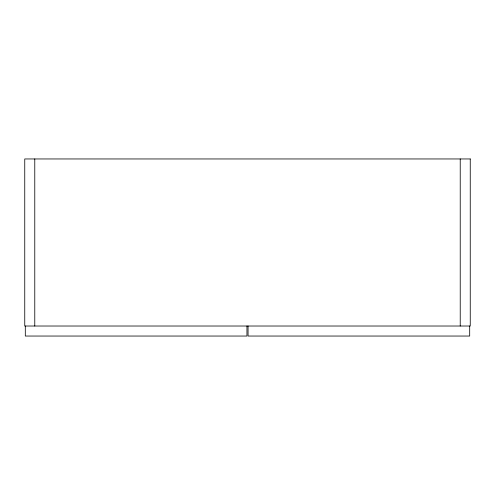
<?xml version="1.0" encoding="UTF-8"?>
<svg xmlns="http://www.w3.org/2000/svg" width="495" height="495" viewBox="0 0 495 495"><rect width="100%" height="100%" fill="white"/><g stroke="black" fill="none" stroke-linecap="round" stroke-linejoin="round"><path stroke-width="0.74" d="M469.693 326.019L469.693 336.043L248.057 336.043L248.057 326.019M460.226 158.957L460.226 326.019M246.943 326.019L246.943 336.043L25.307 336.043L25.307 326.019M34.774 158.957L34.774 326.019M470.25 158.957L24.75 158.957L24.75 326.019L470.25 326.019L470.25 158.957"/></g></svg>
